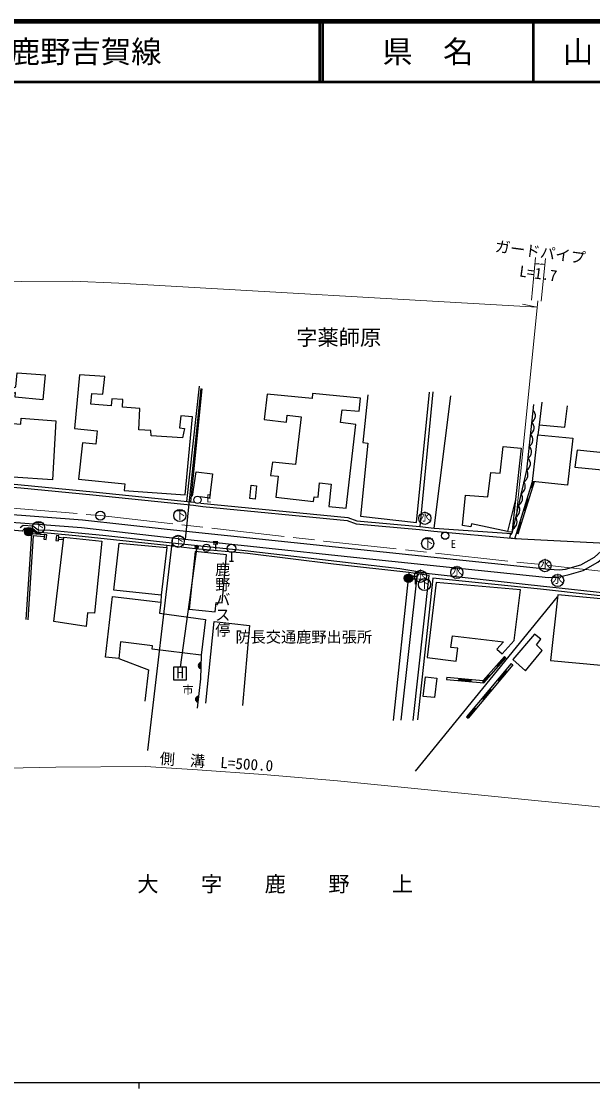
# Model space of a CAD drawing. Units: millimetres, scale not verified. Extents: x 40000 to 680000, y 20000 to 380000.
# Drawn here: x 248636 to 342774, y 204000 to 380000 of the extents above; entities that cross this region are included whole.
import ezdxf
from ezdxf.enums import TextEntityAlignment as Align

# ---------------------------------------------------------------- set-up
doc = ezdxf.new("R2010")
doc.units = ezdxf.units.MM
doc.header["$LTSCALE"] = 1000
doc.linetypes.add('CHAIN', pattern=[18.5, 12, -1.5, 3.5, -1.5])
for name, color, linetype, lineweight in [('M-BGD', 7, 'Continuous', 25), ('M-BGD-EXST', 7, 'Continuous', 25), ('M-BMK', 2, 'CHAIN', 13), ('M-BMK-SRVR', 3, 'Continuous', 25), ('M-STR-HTXT', 7, 'Continuous', 13), ('M-TTL', 2, 'Continuous', 140), ('M-TTL-BAND', 7, 'Continuous', 25), ('M-TTL-LINE', 7, 'Continuous', 50)]:
    doc.layers.add(name, color=color, linetype=linetype, lineweight=lineweight)
doc.layers.add('M-BMK-HTXT', color=7, linetype='Continuous')
doc.layers.add('M-TTL-TXT', color=7, linetype='Continuous')
doc.styles.add('@ＭＳ ゴシック', font='')
doc.styles.add('ＭＳ ゴシック', font='')
doc.styles.get('@ＭＳ ゴシック').set_extended_font_data('@MS Gothic')
doc.styles.get('ＭＳ ゴシック').set_extended_font_data('MS Gothic')

msp = doc.modelspace()

# ---------------------------------------------------------------- hatches: boundary and pattern name
at = {"layer": 'M-BGD'}
for points in [[(333170, 304106), (332866, 304138), (332573, 303194), (332860, 303105)], [(332267, 301195), (331981, 301284), (331389, 299374), (331675, 299285)], [(331083, 297374), (330796, 297463), (330206, 295560), (330204, 295552), (330493, 295471)], [(250547, 295847, 1), (249147, 295847, 1)], [(313128, 288162, 1), (311728, 288162, 1)], [(328490, 275040), (328227, 275272), (326905, 273771), (327167, 273540)], [(278175, 273275), (278213, 274265, 0.82183)], [(328666, 272775), (328397, 272998), (327120, 271459), (327389, 271235)], [(322713, 271473), (320721, 271650), (320690, 271302), (322682, 271124)], [(325845, 272040), (325582, 272271), (324721, 271294), (324705, 271296), (324674, 270947), (324866, 270930)], [(326112, 269696), (325842, 269920), (324565, 268381), (324835, 268157)], [(277691, 267724), (277798, 268709, 0.82183)], [(323558, 266618), (323288, 266841), (322011, 265302), (322281, 265079)]]:
    msp.add_hatch(color=256, dxfattribs=at).paths.add_polyline_path(points)
at = {"layer": 'M-BGD-EXST'}
msp.add_hatch(color=256, dxfattribs=at).paths.add_polyline_path([(277311, 293237, 1), (277750, 293476, 1)])

# ---------------------------------------------------------------- linework, layer by layer
at = {"layer": 'M-BGD'}
for p, q in [((278219, 319455), (275613, 294611)), ((275880, 300840), (278004, 319868)), ((278379, 319386), (276508, 300775)), ((316453, 318897), (314290, 296696)), ((316655, 296421), (319434, 318261)), ((333973, 313481), (333753, 311798)), ((330206, 295560), (332866, 304138)), ((330493, 295471), (333170, 304106)), ((332573, 303194), (332860, 303105)), ((330043, 301176), (329472, 295524)), ((331981, 301284), (332267, 301195)), ((277019, 300220), (278525, 300007)), ((331389, 299374), (331675, 299285)), ((330796, 297463), (331083, 297374)), ((328733, 295856), (329503, 295833)), ((254766, 294628), (255570, 294556)), ((254804, 294926), (255605, 294854)), ((269467, 259768), (273605, 294816)), ((280226, 294230), (281026, 294230)), ((329151, 294833), (329309, 295463)), ((329151, 294833), (330198, 294742)), ((329966, 294707), (330206, 295560)), ((330493, 295471), (330204, 295552)), ((272610, 293211), (272654, 293583)), ((280226, 293830), (281026, 293830)), ((280626, 293830), (280626, 292908)), ((283268, 292398), (283268, 290998)), ((312513, 289116), (309903, 264701)), ((311248, 264784), (313909, 288901)), ((313129, 288492), (313929, 288492)), ((313129, 288092), (313929, 288092)), ((313529, 288092), (313529, 287170)), ((271690, 285368), (271608, 284250)), ((313578, 256348), (336990, 285075)), ((328227, 275272), (328490, 275040)), ((329328, 274120), (322011, 265302)), ((329597, 273897), (322281, 265079)), ((326905, 273771), (327167, 273540)), ((328397, 272998), (328666, 272775)), ((329328, 274120), (329597, 273897)), ((318729, 271828), (318697, 271479)), ((320721, 271650), (320690, 271302)), ((322713, 271473), (322682, 271124)), ((324705, 271296), (324674, 270947)), ((325582, 272271), (325845, 272040)), ((327120, 271459), (327389, 271235)), ((325842, 269920), (326112, 269696)), ((324565, 268381), (324835, 268157)), ((323288, 266841), (323558, 266618)), ((322011, 265302), (322281, 265079))]:
    msp.add_line(p, q, dxfattribs=at)
for points in [[(240479, 318124), (243379, 318007), (243637, 319943), (245703, 319790), (245739, 318840), (247746, 319720), (247950, 322012), (252540, 321730), (252176, 317611), (247621, 318034), (247644, 318773), (245590, 317940), (245284, 313840), (248537, 313570), (248607, 314591), (254326, 314106), (253794, 304411), (247238, 304823), (247165, 304160), (243967, 304469), (243982, 305000), (239499, 305308)], [(276844, 314808), (274895, 314939), (274670, 312973), (275495, 312879), (275195, 311306), (270023, 311624), (269986, 312523), (267981, 312654), (268149, 316138), (265282, 316381), (265357, 317636), (263539, 317735), (263449, 316596), (260104, 316865), (260269, 318634), (262084, 318500), (262368, 321411), (258214, 321696), (257404, 312866), (261137, 312454), (260882, 310280), (258737, 310490), (258064, 304494), (265688, 303711), (265583, 302657), (275639, 301929)], [(289148, 318514), (288641, 314317), (292332, 313892), (292434, 315047), (294766, 314804), (293793, 306918), (290000, 307303), (289695, 305126), (290932, 304984), (290567, 301558), (296753, 300808), (296882, 301600), (297531, 301561), (297791, 303912), (299663, 303704), (299313, 300001), (302146, 299715), (303752, 313537), (301234, 313826), (301509, 315962), (304290, 315691), (304500, 317853), (296633, 318627), (296567, 317814)], [(333753, 311798), (339508, 311279), (338629, 303530), (332866, 304138)], [(330975, 309631), (330043, 301176), (328733, 295856), (322814, 297115), (322681, 296629), (321312, 296872), (321842, 301861), (325530, 301574), (325972, 305591), (327540, 305481), (328028, 309904)], [(344924, 305967), (345041, 308775), (340204, 309273), (339867, 306494)], [(286517, 303498), (287383, 303398), (287137, 301234), (286301, 301307)], [(252332, 294591), (252729, 294541), (252830, 295334), (252433, 295385)], [(255618, 294964), (261870, 294261), (260691, 282395), (259548, 282471), (259296, 280210), (253968, 281026)], [(254335, 294409), (254732, 294358), (254833, 295152), (254436, 295202)], [(264778, 293971), (272610, 293211), (271690, 285368), (263857, 286215)], [(282430, 292015), (277255, 292600), (276264, 283086), (280562, 282614), (280719, 284173), (281699, 284101)], [(316975, 287473), (315497, 275071), (320285, 274488), (320577, 276632), (319390, 276736), (319661, 278671), (328093, 277672), (326969, 276486), (327864, 275716), (329842, 277922), (330883, 286245)], [(263649, 285148), (271608, 284249), (271406, 282398), (278962, 281354), (278247, 275466), (270214, 276474), (270233, 277024), (264970, 277665), (264679, 274913), (262512, 275173)], [(337028, 285441), (335832, 274623), (348353, 273422), (349428, 284277)], [(329602, 274764), (331697, 272879), (334477, 276270), (333510, 277164), (334232, 278131), (333203, 278951)], [(315249, 271901), (317083, 271676), (316737, 268529), (314868, 268685)]]:
    msp.add_lwpolyline(points, close=True, dxfattribs=at)
for points in [[(305713, 318396), (304926, 310542), (305714, 310459), (304507, 298418), (313758, 297336), (315867, 318876)], [(333028, 316821), (331896, 305992), (329472, 295524)], [(334413, 317216), (333973, 313481), (338210, 313062), (338649, 316617)], [(276822, 301702), (277421, 305717), (280156, 305397), (279643, 301381), (278105, 301573)], [(240869, 303613), (244500, 303433), (248553, 303065), (260405, 301928), (277019, 300220)], [(240894, 304112), (244535, 303932), (248600, 303562), (260454, 302426), (277070, 300718)], [(62052, 284988), (93477, 288624), (147545, 295254), (165072, 297307), (178268, 298481), (189609, 299382), (199402, 299796), (213142, 299974), (227769, 299628), (244962, 298825), (258696, 297791), (272673, 296258), (303557, 293028), (335539, 289668)], [(278145, 300562), (302430, 298168), (303912, 297637), (314290, 296696), (316655, 296421), (329472, 295524)], [(278525, 300007), (302319, 297676), (303804, 297145), (314239, 296199), (316608, 295923), (329966, 294707)], [(62157, 283994), (93595, 287631), (147664, 294261), (165163, 296311), (178403, 297162), (189954, 298128), (199516, 298593), (213161, 298828), (227593, 298390), (244812, 297557), (258543, 296511), (272498, 294950), (303364, 291643), (335477, 288306)], [(313207, 264702), (315861, 288597), (313909, 288901), (312513, 289116), (300065, 290514), (285888, 292266), (277297, 293030), (272603, 293589), (257633, 295161), (251178, 295768), (250508, 296336), (249212, 296417), (248775, 295948), (242648, 296456)], [(348477, 285303), (332124, 287105), (315854, 288903), (313656, 289288), (310987, 289711), (285493, 292666), (271378, 294196), (262084, 295210), (257988, 295625), (253399, 296065), (251423, 296118), (250516, 296740), (248908, 296844), (248442, 296507)], [(252423, 295300), (250287, 295466), (249379, 281345)], [(252385, 295002), (250567, 295143), (249679, 281325)], [(329966, 294707), (352536, 293586), (353433, 293596)], [(335539, 289668), (337315, 289550), (338294, 289668), (340841, 290370), (343078, 291633), (344789, 293195), (345373, 293942)], [(335477, 288306), (337059, 288342), (338896, 288790), (341227, 289440), (343647, 290806), (345597, 292418), (346925, 293865)], [(282918, 290998), (283268, 290998), (283618, 290998)], [(412151, 278204), (394274, 280098), (382701, 281185), (372064, 282251), (350877, 284490), (334187, 286346), (316448, 288195), (313933, 264829)], [(279042, 267577), (280382, 281034), (286217, 280353), (285059, 267191)], [(264679, 274913), (269597, 273057), (269003, 267870)], [(278247, 275466), (278136, 271556), (277584, 266739)], [(318697, 271479), (324866, 270930), (328490, 275040)], [(318729, 271828), (324721, 271294), (328227, 275272)]]:
    msp.add_lwpolyline(points, dxfattribs=at)
for centre, radius in [((277653, 301089), 600), ((249847, 295847), 700), ((318465, 295188), 600), ((329151, 294833), 50), ((329297, 295414), 50), ((330092, 294750), 50), ((279151, 293175), 600), ((283268, 293098), 700), ((312428, 288162), 700)]:
    msp.add_circle(centre, radius, dxfattribs=at)
for centre, radius, start, end in [((332139, 314943), 1207, 298.79464, 49.2754), ((331933, 312969), 1207, 298.79464, 49.2754), ((331727, 310996), 1207, 298.79464, 49.2754), ((331521, 309023), 1207, 298.79464, 49.2754), ((331315, 307050), 1207, 298.79464, 49.2754), ((330749, 305239), 1372, 300.67441, 33.24661), ((330301, 303307), 1372, 300.67441, 33.24661), ((329853, 301374), 1372, 300.67441, 33.24661), ((329406, 299441), 1372, 300.67441, 33.24661), ((328958, 297509), 1372, 300.67441, 33.24661), ((278291, 273767), 505, 98.958, 256.61619), ((277842, 268205), 505, 94.95881, 252.617)]:
    msp.add_arc(centre, radius, start, end, dxfattribs=at)
at = {"layer": 'M-BGD-EXST'}
for p, q in [((277530, 293357), (274782, 273517)), ((275832, 273517), (273732, 273517)), ((273732, 273517), (273732, 271417)), ((275832, 271417), (275832, 273517)), ((273732, 271417), (275832, 271417))]:
    msp.add_line(p, q, dxfattribs=at)
for centre, radius in [((274746, 298523), 1000), ((251464, 296549), 1000), ((315128, 298049), 1000), ((274481, 294257), 1000), ((315596, 293903), 1000), ((277530, 293357), 250), ((334924, 290238), 1000), ((314411, 288488), 1000), ((320401, 289113), 1000), ((337009, 287782), 1000), ((315054, 287124), 1000)]:
    msp.add_circle(centre, radius, dxfattribs=at)
at = {"layer": 'M-BMK'}
msp.add_lwpolyline([(61854, 286848), (159413, 297771), (161581, 298071), (167700, 298738), (177431, 299470), (185766, 300063), (198894, 300610), (208633, 300830), (221123, 300827), (231428, 300576), (245864, 299854), (261648, 298494), (298495, 294295), (337113, 290106), (361069, 287510)], dxfattribs=at)
at = {"layer": 'M-BMK-SRVR'}
msp.add_circle((261648, 298494), 750, dxfattribs=at)
at = {"layer": 'M-STR-HTXT'}
for p, q in [((332723, 334018), (333374, 341033)), ((333281, 340038), (333886, 340052)), ((333281, 340038), (334926, 339885)), ((334295, 333865), (335030, 340880)), ((334926, 339885), (334298, 340022)), ((330277, 299209), (333728, 333925)), ((333621, 332844), (331222, 333367))]:
    msp.add_line(p, q, dxfattribs=at)
for points in [[(57803, 323660), (163522, 333274), (174805, 334178), (183456, 334729), (191896, 335068), (201330, 335535), (218115, 336230), (232783, 336764), (248714, 337082), (257058, 337168), (264675, 336826), (333621, 332844)], [(517736, 231823), (407336, 243933), (354789, 249395), (300740, 254737), (288468, 255809), (277638, 256585), (269117, 257142), (254332, 257031), (197652, 255857), (132095, 250148), (66508, 243933)]]:
    msp.add_lwpolyline(points, dxfattribs=at)
at = {"layer": 'M-TTL'}
msp.add_line((680000, 380000), (40000, 380000), dxfattribs=at)
at = {"layer": 'M-TTL-BAND'}
for p, q in [((40000, 205000), (579000, 205000)), ((268000, 205000), (268000, 204000))]:
    msp.add_line(p, q, dxfattribs=at)
at = {"layer": 'M-TTL-LINE'}
for p, q in [((297750, 380000), (297750, 370000)), ((298250, 380000), (298250, 370000)), ((333000, 380000), (333000, 370000)), ((40000, 370000), (680000, 370000))]:
    msp.add_line(p, q, dxfattribs=at)

# ---------------------------------------------------------------- texts
at = {"layer": 'M-BGD', "style": 'ＭＳ ゴシック'}
for p in [(279561, 301329), (319815, 293822)]:
    msp.add_text('E', height=1320, dxfattribs=at).set_placement(p, align=Align.MIDDLE_CENTER)
at = {"layer": 'M-BGD-EXST', "style": 'ＭＳ ゴシック'}
for s, height, p in [('下', 1320, (273894, 297536)), ('水', 1320, (314249, 297258)), ('下', 1320, (250612, 295562)), ('下', 1320, (273628, 293269)), ('下', 1320, (314743, 292916)), ('水', 1320, (334044, 289447)), ('水', 1320, (313532, 287697)), ('水', 1320, (319521, 288322)), ('水', 1320, (336130, 286992)), ('下', 1320, (314201, 286137)), ('H', 1833, (274184, 271108)), ('市', 1320, (275195, 268695))]:
    msp.add_text(s, height=height, dxfattribs=at).set_placement(p, align=Align.BOTTOM_LEFT)
at = {"layer": 'M-BMK-HTXT', "style": 'ＭＳ ゴシック'}
for s, height, p in [('字薬師原', 2566, (293929, 325816)), ('防長交通鹿野出張所', 1833, (283926, 277011)), ('大  \u3000字  \u3000鹿  \u3000野\u3000  上', 2566, (267743, 235703))]:
    msp.add_text(s, height=height, dxfattribs=at).set_placement(p, align=Align.BOTTOM_LEFT)
at = {"layer": 'M-BMK-HTXT', "style": '@ＭＳ ゴシック'}
msp.add_text('鹿野バス停', height=1833, rotation=270, dxfattribs=at).set_placement((280326, 290910), align=Align.BOTTOM_LEFT)
at = {"layer": 'M-STR-HTXT', "style": 'ＭＳ ゴシック'}
for s, rotation, p in [('ガードパイプ', 352.351, (326512, 341503)), ('L=1.7', 352.351, (330529, 337389)), ('側\u3000溝\u3000L=500.0', 356.255, (271348, 256996))]:
    msp.add_text(s, height=1833, rotation=rotation, dxfattribs=at).set_placement(p, align=Align.BOTTOM_LEFT)
at = {"layer": 'M-TTL-TXT', "style": 'ＭＳ ゴシック'}
msp.add_text('主要地方道\u3000鹿野吉賀線', height=3666, dxfattribs=at).set_placement((216734, 375000), align=Align.MIDDLE_LEFT)
for s, p in [('県\u3000名', (315625, 375000)), ('山\u3000口\u3000県', (350375, 375000))]:
    msp.add_text(s, height=3666, dxfattribs=at).set_placement(p, align=Align.MIDDLE_CENTER)

doc.saveas('drawing.dxf')
